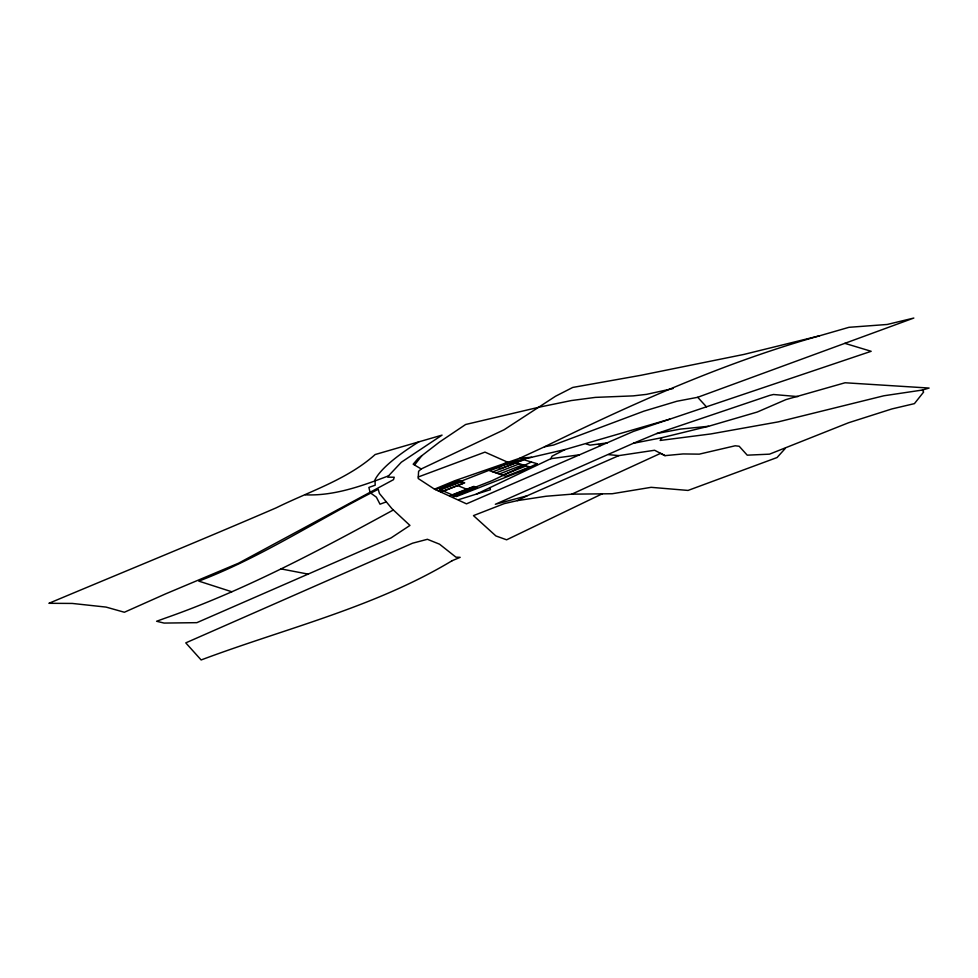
<?xml version="1.0" encoding="UTF-8"?>
<svg xmlns="http://www.w3.org/2000/svg" width="978" height="978" viewBox="0 0 978 978"><rect width="100%" height="100%" fill="white"/><g stroke="black" fill="none" stroke-linecap="round" stroke-linejoin="round"><path stroke-width="1.47" d="M476.372 494.11L550.81 458.706L552.044 456.176L565.174 449.501L669.673 419.195M421.212 468.963L418.584 471.323L418.193 478.511L434.501 489.159L454.721 480.748L519.941 458.144L544.526 446.775L553.536 445.039L643.854 411.176L676.886 401.249L697.717 397.288L913.831 318.046L887.193 324.476L848.977 327.312L819.491 335.821L743.952 354.415L640.712 375.332L572.729 387.447L555.565 396.224L504.147 429.721L421.212 468.963L414.574 465.027L421.787 455.711M661.813 437.716L660.162 440.455L710.859 433.939L778.292 421.873L883.904 395.772L922.413 390.039L929.1 388.058L845.078 382.765L785.896 399.623L757.265 412.031L708.537 426.286L661.813 437.716L633.426 443.279L495.345 504.281L526.995 495.834L618.829 455.614L654.6 450.259L665.016 455.638L683.06 453.939L699.246 454.147L735.163 445.785L739.185 446.249L747.229 455.173L769.515 454.159L848.488 422.777L891.924 408.926L914.418 403.633L923.611 392.068L922.413 390.039M388.535 475.858L387.728 477.166L394.244 477.227L393.486 479.672L238.498 563.218L165.734 593.817L124.377 612.252L106.076 607.093L72.286 603.438L48.9 603.304C124.695 571.458 200.747 540.382 276.248 507.814C309.549 491.311 347.117 479.672 375.149 454.538L442.068 435.112L401.347 462.203L388.535 475.858C361.994 485.944 334.134 496.078 305.319 494.831M785.346 448.352L777.058 457.533L688.047 490.43L651.103 487.325L612.216 493.743L571.824 494.159L546.042 496.249L517.362 500.626L504.306 503.609L473.462 515.614L495.895 535.944L506.628 539.807L602.35 493.743M418.804 441.86L417.765 442.496A412.545 62.531 -18 0 0 387.007 465.259A413.401 62.665 -18 0 0 374.965 479.819L375.21 485.174L368.889 487.435L370.039 492.166M393.339 509.978C319.451 550.247 245.001 590.186 165.38 618.084L156.602 621.262L164.072 623.072L196.859 622.668L391.066 537.912L409.941 525.43L391.933 508.658L379.403 493.462L378.241 489.306C318.192 519.452 261.811 557.13 198.778 581.115L231.798 591.763M517.362 500.626L526.995 495.834M531.409 462.019L492.032 480.675L453.926 495.565M544.526 446.775C633.304 403.303 724.123 362.655 819.491 335.821M571.824 494.159L660.578 453.352L665.016 455.638M844.845 343.339L871.166 351.298L633.512 431.384L466.494 503.853L434.501 489.159M633.426 443.279L656.727 433.547L769.747 395.381L773.476 394.501L797.865 396.591M435.503 489.587L458.792 480.528L464.697 482.814L441.115 492.02M438.291 490.797L461.726 481.665M443.376 491.054L463.584 483.181L459.807 481.702M521.188 460.724L501.078 468.56L496.995 467.215M492.839 471.848L516.152 462.765M496.029 472.949L519.501 463.792M499.269 474.049L522.875 464.831M449.819 495.773L473.865 486.384L477.007 487.606L452.802 497.068M502.545 475.174L526.311 465.895M452.728 495.051L473.352 486.995L474.611 487.484M418.278 476.958L484.966 452.117L507.924 462.313M386.322 501.861L380.014 504.196L376.359 497.154L370.87 493.205M458.731 499.636L490.418 489.709L490.051 487.606M503.841 463.719L565.174 449.501M673.108 388.535L646.446 394.378L633.121 395.882L595.406 397.386L571.323 400.552L539.88 407.019L465.626 424.501L439.623 441.958L417.973 458.658L413.181 464.195L414.574 465.027M656.727 433.547L680.236 429.11L708.537 426.286M586.201 443.902L589.954 445.161L607.265 442.887M550.81 458.706L579.465 454.794M531.567 457.288L519.941 458.144M608.597 454.648L618.829 455.614M280.894 568.878L308.253 574.135M457.643 485.577L466.665 489.196M598.377 444.525L600.59 445.552M697.717 397.288L706.434 406.811M452.129 560.7C374.55 607.448 285.307 628.365 201.138 659.954L185.771 642.876L412.557 543.206L427.41 539.294L439.538 544.184L455.931 557.154L460.161 557.338L452.129 560.7M537.056 463.706L521.506 471.103L456.323 496.592L439.758 489.501L502.631 465.015L524.489 459.953L537.056 463.706M512.863 461.738L489.697 470.773L505.87 476.323L529.783 466.971L512.863 461.738"/></g></svg>
